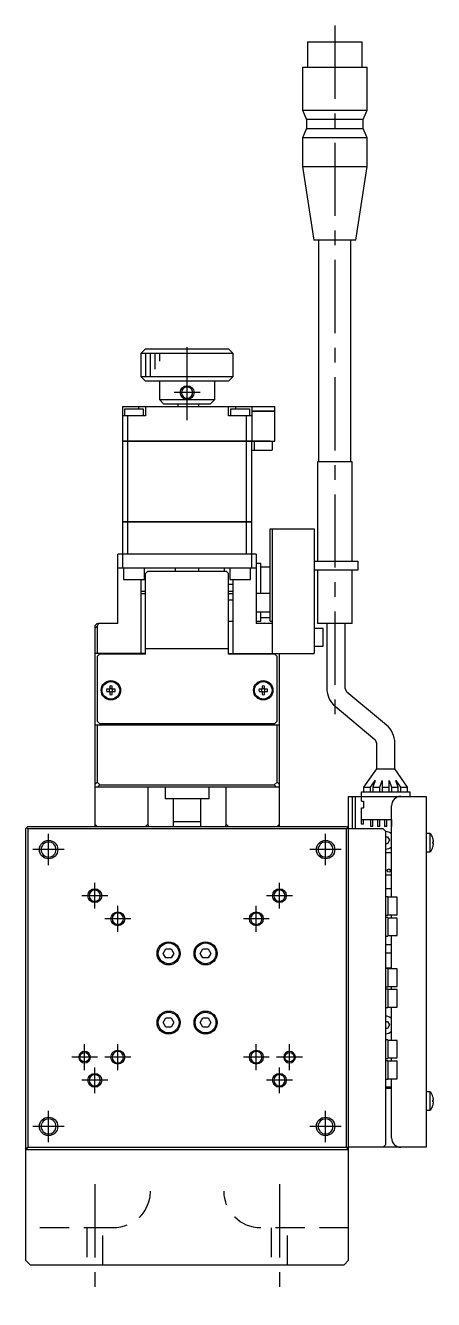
# Model space of a CAD drawing. Extents: x 0 to 826, y -8 to 703.
# Drawn here: x 304.9 to 393.3, y 2.5 to 278.6 of the extents above; entities that cross this region are included whole.
import ezdxf

# ---------------------------------------------------------------- set-up
doc = ezdxf.new("R2010")
doc.units = 0
doc.header["$LTSCALE"] = 0.5
doc.linetypes.add('CENTER', pattern=[50.8, 31.75, -6.35, 6.35, -6.35])
doc.linetypes.add('DASHED', pattern=[19.05, 12.7, -6.35])
for name, color, linetype in [('MSM_CENTER', 1, 'CENTER'), ('MSM_CONTINUOUS', 7, 'CONTINUOUS'), ('MSM_DASHED', 4, 'DASHED'), ('MSM_NARROW', 5, 'CONTINUOUS')]:
    doc.layers.add(name, color=color, linetype=linetype)

msp = doc.modelspace()

# ---------------------------------------------------------------- linework, layer by layer
at = {"layer": 'MSM_CENTER'}
for p, q in [((371.9, 278.55), (371.9, 127.45)), ((339.9, 193), (339.9, 211)), ((342.7, 199), (337.1, 199)), ((309.9, 96.6), (309.9, 103.4)), ((369.9, 96.6), (369.9, 103.4)), ((313.3, 100), (306.5, 100)), ((373.3, 100), (366.5, 100)), ((319.9, 87.2), (319.9, 92.8)), ((359.9, 87.2), (359.9, 92.8)), ((322.7, 90), (317.1, 90)), ((362.7, 90), (357.1, 90)), ((324.9, 82.2), (324.9, 87.8)), ((354.9, 82.2), (354.9, 87.8)), ((327.7, 85), (322.1, 85)), ((357.7, 85), (352.1, 85)), ((317.7, 52.2), (317.7, 57.8)), ((324.9, 52.2), (324.9, 57.8)), ((354.9, 52.2), (354.9, 57.8)), ((362.1, 52.2), (362.1, 57.8)), ((320.5, 55), (314.9, 55)), ((319.9, 47.2), (319.9, 52.8)), ((327.7, 55), (322.1, 55)), ((357.7, 55), (352.1, 55)), ((364.9, 55), (359.3, 55)), ((359.9, 47.2), (359.9, 52.8)), ((322.7, 50), (317.1, 50)), ((362.7, 50), (357.1, 50)), ((309.9, 36.6), (309.9, 43.4)), ((369.9, 36.6), (369.9, 43.4)), ((313.3, 40), (306.5, 40)), ((373.3, 40), (366.5, 40)), ((319.9, 27.5), (319.9, 2.5)), ((359.9, 27.5), (359.9, 2.5))]:
    msp.add_line(p, q, dxfattribs=at)
at = {"layer": 'MSM_CONTINUOUS'}
for p, q in [((365.95, 275), (377.85, 275)), ((365.95, 275), (365.95, 269.5)), ((377.85, 269.5), (377.85, 275)), ((364.9, 269.5), (378.9, 269.5)), ((364.9, 269.5), (364.9, 260.2)), ((378.9, 260.2), (378.9, 269.5)), ((364.9, 260.2), (378.9, 260.2)), ((364.9, 260.2), (365.75, 258.2)), ((378.05, 258.2), (378.9, 260.2)), ((378.05, 258.2), (365.75, 258.2)), ((365.75, 258.2), (365.75, 256.2)), ((378.05, 256.2), (378.05, 258.2)), ((365.75, 256.2), (364.9, 254.2)), ((378.9, 254.2), (364.9, 254.2)), ((364.9, 254.2), (364.9, 248)), ((365.75, 256.2), (378.05, 256.2)), ((378.9, 254.2), (378.05, 256.2)), ((378.9, 248), (378.9, 254.2)), ((364.9, 248), (378.9, 248)), ((364.9, 248), (367.33, 232)), ((376.47, 232), (378.9, 248)), ((376.47, 232), (367.33, 232)), ((368.4, 232), (368.4, 184)), ((375.4, 184), (375.4, 232)), ((330.9, 208.5), (329.9, 207.5)), ((349.9, 207.5), (329.9, 207.5)), ((329.9, 207.5), (329.9, 202.5)), ((330.9, 208.5), (348.9, 208.5)), ((349.9, 207.5), (348.9, 208.5)), ((349.9, 202.5), (349.9, 207.5)), ((329.9, 202.5), (349.9, 202.5)), ((329.9, 202.5), (330.9, 201.5)), ((348.9, 201.5), (349.9, 202.5)), ((348.9, 201.5), (330.9, 201.5)), ((333.9, 201.5), (333.9, 197.5)), ((345.9, 197.5), (345.9, 201.5)), ((325.9, 196), (325.9, 161)), ((325.9, 196), (358.9, 196)), ((329.4, 196), (329.4, 195.5)), ((330.9, 196), (330.9, 194)), ((334.9, 196.5), (333.9, 197.5)), ((333.9, 197.5), (345.9, 197.5)), ((344.9, 196.5), (334.9, 196.5)), ((337.9, 196.5), (337.9, 196)), ((342.4, 196.5), (342.4, 196)), ((345.9, 197.5), (344.9, 196.5)), ((348.9, 194), (348.9, 196)), ((350.4, 196), (350.4, 195.5)), ((353.9, 196), (353.9, 188.5)), ((358.9, 195), (358.9, 196)), ((330.9, 194), (325.9, 194)), ((326.4, 194), (326.4, 195.5)), ((326.4, 195.5), (330.4, 195.5)), ((327.05, 164), (327.05, 194)), ((330.4, 195.5), (330.4, 194)), ((353.9, 194), (348.9, 194)), ((349.4, 194), (349.4, 195.5)), ((349.4, 195.5), (353.4, 195.5)), ((352.74, 164), (352.74, 194)), ((353.4, 195.5), (353.4, 194)), ((353.9, 195), (358.9, 195)), ((358.9, 194.99), (353.9, 194.99)), ((358.89, 195), (358.89, 194.99)), ((358.9, 188.5), (358.9, 194.99)), ((325.9, 188.5), (358.9, 188.5)), ((357.9, 188.49), (325.9, 188.49)), ((325.91, 188.5), (325.91, 188.49)), ((327.05, 188.5), (327.05, 188.49)), ((352.74, 188.5), (352.74, 188.49)), ((353.89, 188.5), (353.89, 188.49)), ((353.9, 161), (353.9, 188.49)), ((354.4, 188.49), (354.4, 186.5)), ((357.9, 188.5), (357.9, 188.49)), ((358.3, 188.5), (358.3, 186.5)), ((353.9, 186.5), (358.3, 186.5)), ((375.65, 184), (368.15, 184)), ((368.15, 184), (368.15, 162.5)), ((375.65, 162.5), (375.65, 184)), ((325.9, 171), (353.9, 171)), ((353.9, 170.99), (325.9, 170.99)), ((325.91, 171), (325.91, 170.99)), ((327.05, 171), (327.05, 170.99)), ((352.74, 171), (352.74, 170.99)), ((353.89, 171), (353.89, 170.99)), ((357.9, 149.5), (357.9, 169.5)), ((357.9, 169.5), (367.4, 169.5)), ((358.4, 142.5), (358.4, 169.5)), ((367.4, 169.5), (367.4, 142.5)), ((324.9, 149), (324.9, 164)), ((354.9, 164), (324.9, 164)), ((354.9, 164), (354.9, 149)), ((354.9, 161), (324.9, 161)), ((326.15, 161), (326.15, 158.5)), ((330.65, 158.5), (330.65, 161)), ((331.4, 160.3), (330.9, 159.8)), ((331.4, 160.3), (348.4, 160.3)), ((337.4, 160.3), (337.4, 161)), ((342.4, 161), (342.4, 160.3)), ((347.9, 161), (347.9, 160.3)), ((348.9, 159.8), (348.4, 160.3)), ((349.15, 161), (349.15, 158.5)), ((353.65, 158.5), (353.65, 161)), ((355.9, 162), (354.9, 162)), ((355.9, 155.5), (355.9, 162)), ((355.9, 161.25), (357.9, 161.25)), ((367.4, 162.5), (376.9, 162.5)), ((376.9, 160.5), (367.4, 160.5)), ((368.15, 160.5), (368.15, 149)), ((375.65, 149), (375.65, 160.5)), ((376.9, 162.5), (376.9, 160.5)), ((326.15, 158.5), (330.65, 158.5)), ((329.9, 158.5), (329.9, 142.3)), ((330.9, 142.3), (330.9, 159.8)), ((348.9, 142.3), (348.9, 159.8)), ((348.9, 157.5), (349.9, 157.5)), ((349.15, 158.5), (353.65, 158.5)), ((349.9, 142.3), (349.9, 158.5)), ((329.9, 156), (330.9, 156)), ((329.9, 155.5), (330.9, 155.5)), ((348.9, 156), (349.9, 156)), ((348.9, 155.5), (349.9, 155.5)), ((357.9, 155.5), (354.9, 155.5)), ((349.9, 154), (348.9, 154)), ((348.9, 149.5), (349.9, 149.5)), ((354.9, 151.5), (357.9, 151.5)), ((354.9, 149.5), (355.9, 149.5)), ((355.9, 149.5), (355.9, 151.5)), ((355.9, 150.25), (357.9, 150.25)), ((357.9, 149.5), (358.4, 149.5)), ((319.9, 148.5), (320.4, 149)), ((319.9, 148.5), (319.9, 105)), ((320.4, 148.39), (319.9, 147.89)), ((320.7, 149), (320.4, 148.39)), ((320.4, 149), (320.7, 149)), ((320.4, 148.39), (320.4, 142.5)), ((324.9, 149), (320.7, 149)), ((358.4, 149), (354.9, 149)), ((369.4, 147.9), (367.4, 147.9)), ((375.65, 149), (368.15, 149)), ((369.4, 144.1), (369.4, 147.9)), ((370.17, 149), (370.17, 134.9)), ((374.17, 134.9), (374.17, 149)), ((367.4, 144.1), (369.4, 144.1)), ((330.9, 142.5), (319.9, 142.5)), ((320.9, 142.3), (320.4, 141.8)), ((320.4, 141.8), (320.4, 127.8)), ((330.9, 142.3), (320.9, 142.3)), ((348.9, 143.5), (330.9, 143.5)), ((348.9, 142.5), (367.4, 142.5)), ((358.9, 142.3), (348.9, 142.3)), ((359.4, 141.8), (358.9, 142.3)), ((359.4, 127.8), (359.4, 141.8)), ((359.9, 105), (359.9, 142.5)), ((323.16, 135.42), (323.16, 134.74)), ((323.64, 134.74), (323.64, 135.42)), ((356.16, 135.42), (356.16, 134.74)), ((356.64, 134.74), (356.64, 135.42)), ((323.16, 134.74), (322.48, 134.74)), ((322.48, 134.26), (323.16, 134.26)), ((323.16, 134.26), (323.16, 133.58)), ((324.31, 134.74), (323.64, 134.74)), ((323.64, 134.26), (324.31, 134.26)), ((323.64, 133.58), (323.64, 134.26)), ((356.16, 134.74), (355.48, 134.74)), ((355.48, 134.26), (356.16, 134.26)), ((356.16, 134.26), (356.16, 133.58)), ((357.31, 134.74), (356.64, 134.74)), ((356.64, 133.58), (356.64, 134.26)), ((356.64, 134.26), (357.31, 134.26)), ((383.11, 126.93), (374.53, 134.13)), ((371.96, 131.07), (380.54, 123.87)), ((319.9, 127), (359.9, 127)), ((320.4, 127.8), (320.9, 127.3)), ((320.4, 127), (320.4, 114.61)), ((320.9, 127.3), (358.9, 127.3)), ((329.9, 127.3), (329.9, 127)), ((331.65, 127), (331.65, 127.3)), ((334.9, 127.3), (334.9, 127.2)), ((334.9, 127.2), (344.9, 127.2)), ((334.9, 127.2), (335.1, 127)), ((344.7, 127), (344.9, 127.2)), ((344.9, 127.2), (344.9, 127.3)), ((348.15, 127.3), (348.15, 127)), ((349.9, 127), (349.9, 127.3)), ((358.9, 127.3), (359.4, 127.8)), ((359.4, 114.61), (359.4, 127)), ((380.9, 123.1), (380.9, 117.5)), ((384.9, 117.5), (384.9, 123.1)), ((380.9, 117.5), (378.15, 113.5)), ((380.9, 117.5), (384.9, 117.5)), ((387.65, 113.5), (384.9, 117.5)), ((319.9, 114.11), (320.4, 114.61)), ((359.9, 113.5), (319.9, 113.5)), ((320.4, 114.61), (321.01, 114)), ((321.01, 114), (320.51, 113.5)), ((321.01, 114), (358.78, 114)), ((331.41, 113.5), (331.41, 105.5)), ((335.15, 113.5), (335.15, 111)), ((344.65, 111), (344.65, 113.5)), ((348.38, 105.5), (348.38, 113.5)), ((358.78, 114), (359.4, 114.61)), ((359.28, 113.5), (358.78, 114)), ((359.4, 114.61), (359.9, 114.11)), ((378.15, 113.5), (379.65, 113.5)), ((378.15, 113.5), (378.15, 112.5)), ((379.65, 113.5), (380.65, 114.95)), ((379.65, 112.5), (379.65, 113.5)), ((380.65, 114.95), (380.15, 113.5)), ((380.15, 113.5), (381.65, 113.5)), ((380.15, 113.5), (380.15, 112.5)), ((381.65, 113.5), (382.15, 114.95)), ((381.65, 112.5), (381.65, 113.5)), ((382.15, 114.95), (382.15, 112.5)), ((382.15, 113.5), (383.65, 113.5)), ((383.65, 114.95), (384.15, 113.5)), ((383.65, 112.5), (383.65, 114.95)), ((384.15, 113.5), (385.65, 113.5)), ((384.15, 113.5), (384.15, 112.5)), ((385.65, 113.5), (385.15, 114.95)), ((385.15, 114.95), (386.15, 113.5)), ((385.65, 112.5), (385.65, 113.5)), ((386.15, 113.5), (387.65, 113.5)), ((386.15, 113.5), (386.15, 112.5)), ((387.65, 112.5), (387.65, 113.5)), ((344.65, 111), (335.15, 111)), ((336.9, 111), (336.9, 105)), ((342.9, 105), (342.9, 111)), ((374.9, 11), (374.9, 111.5)), ((374.9, 111.5), (391.7, 111.5)), ((375.7, 104.5), (375.7, 111.5)), ((376.4, 104.5), (376.4, 111.5)), ((377.65, 112.5), (388.15, 112.5)), ((377.65, 110.5), (377.65, 112.5)), ((377.65, 110.5), (378.15, 110.5)), ((378.15, 110.5), (378.15, 109)), ((388.15, 112.5), (388.15, 111.5)), ((391.7, 111.5), (391.7, 35.5)), ((377.65, 109), (378.15, 109)), ((377.65, 105.5), (377.65, 109)), ((384.2, 89.65), (384.2, 109.5)), ((304.9, 104.5), (305.4, 105)), ((305.4, 105), (374.4, 105)), ((320.4, 105), (319.9, 105.5)), ((331.41, 105.5), (330.91, 105)), ((331.59, 105), (331.41, 105.5)), ((342.9, 106), (336.9, 106)), ((348.38, 105.5), (348.2, 105)), ((348.88, 105), (348.38, 105.5)), ((359.9, 105.5), (359.4, 105)), ((374.4, 105), (374.9, 104.5)), ((377.65, 106.5), (384.2, 106.5)), ((378.15, 105.5), (377.65, 105.5)), ((378.15, 105.5), (378.15, 106.5)), ((379.65, 106.5), (379.65, 105)), ((380.15, 105), (379.65, 105)), ((380.15, 105), (380.15, 106.5)), ((381.15, 106.5), (381.15, 105)), ((381.65, 105), (381.15, 105)), ((381.65, 105), (381.65, 106.5)), ((382.65, 106.5), (382.65, 105)), ((383.15, 105), (382.65, 105)), ((383.15, 105), (383.15, 106.5)), ((384.15, 106.5), (384.15, 105)), ((384.2, 105), (384.15, 105)), ((304.9, 104.5), (304.9, 11)), ((305.4, 104.5), (305.15, 104.75)), ((305.4, 104.5), (305.4, 35.5)), ((374.4, 104.5), (305.4, 104.5)), ((374.65, 104.75), (374.4, 104.5)), ((374.4, 35.5), (374.4, 104.5)), ((382.4, 104.5), (374.9, 104.5)), ((382.9, 104), (382.4, 104.5)), ((382.9, 104), (382.9, 36)), ((382.9, 102.75), (383.33, 102.75)), ((383.33, 102.75), (383.76, 102)), ((392.59, 103.5), (391.7, 103.5)), ((392.59, 99.5), (392.59, 103.5)), ((393.15, 102.43), (393.15, 102.45)), ((383.33, 101.25), (382.9, 101.25)), ((383.76, 102), (383.33, 101.25)), ((391.7, 99.5), (392.59, 99.5)), ((393.15, 101.7), (393.28, 101.7)), ((393.15, 101.3), (393.15, 101.7)), ((393.28, 101.3), (393.15, 101.3)), ((393.15, 100.55), (393.15, 100.57)), ((382.9, 99.35), (384.2, 99.35)), ((384.2, 94.44), (382.9, 94.44)), ((384.2, 91.5), (382.9, 91.5)), ((383.4, 89.75), (382.9, 89.75)), ((383.4, 89.75), (383.4, 85.75)), ((385.4, 89.65), (383.4, 89.65)), ((385.4, 85.85), (385.4, 89.65)), ((382.9, 85.75), (383.4, 85.75)), ((383.4, 85.85), (385.4, 85.85)), ((384.2, 85.15), (384.2, 85.85)), ((383.4, 85.25), (382.9, 85.25)), ((383.4, 85.25), (383.4, 81.25)), ((385.4, 85.15), (383.4, 85.15)), ((385.4, 81.35), (385.4, 85.15)), ((382.9, 81.25), (383.4, 81.25)), ((383.4, 81.35), (385.4, 81.35)), ((384.2, 74.15), (384.2, 81.35)), ((334.74, 77.5), (335.32, 78.5)), ((335.32, 76.5), (334.74, 77.5)), ((335.32, 78.5), (336.47, 78.5)), ((336.47, 78.5), (337.05, 77.5)), ((337.05, 77.5), (336.47, 76.5)), ((342.74, 77.5), (343.32, 78.5)), ((343.32, 76.5), (342.74, 77.5)), ((343.32, 78.5), (344.47, 78.5)), ((344.47, 78.5), (345.05, 77.5)), ((345.05, 77.5), (344.47, 76.5)), ((382.9, 79.42), (384.2, 79.42)), ((384.2, 77.54), (382.9, 77.54)), ((336.47, 76.5), (335.32, 76.5)), ((344.47, 76.5), (343.32, 76.5)), ((382.9, 74.34), (384.2, 74.34)), ((383.4, 74.25), (382.9, 74.25)), ((383.4, 74.25), (383.4, 70.25)), ((385.4, 74.15), (383.4, 74.15)), ((385.4, 70.35), (385.4, 74.15)), ((382.9, 70.25), (383.4, 70.25)), ((383.4, 69.75), (382.9, 69.75)), ((383.4, 70.35), (385.4, 70.35)), ((383.4, 69.75), (383.4, 65.75)), ((385.4, 69.65), (383.4, 69.65)), ((384.2, 69.65), (384.2, 70.35)), ((385.4, 65.85), (385.4, 69.65)), ((334.74, 62.5), (335.32, 63.5)), ((335.32, 63.5), (336.47, 63.5)), ((336.47, 63.5), (337.05, 62.5)), ((342.74, 62.5), (343.32, 63.5)), ((343.32, 63.5), (344.47, 63.5)), ((344.47, 63.5), (345.05, 62.5)), ((382.9, 65.75), (383.4, 65.75)), ((383.4, 65.85), (385.4, 65.85)), ((384.2, 58.65), (384.2, 65.85)), ((335.32, 61.5), (334.74, 62.5)), ((336.47, 61.5), (335.32, 61.5)), ((337.05, 62.5), (336.47, 61.5)), ((343.32, 61.5), (342.74, 62.5)), ((344.47, 61.5), (343.32, 61.5)), ((345.05, 62.5), (344.47, 61.5)), ((382.9, 62.75), (383.33, 62.75)), ((383.33, 61.25), (382.9, 61.25)), ((383.33, 62.75), (383.76, 62)), ((383.76, 62), (383.33, 61.25)), ((383.4, 58.75), (382.9, 58.75)), ((383.4, 58.75), (383.4, 54.75)), ((385.4, 58.65), (383.4, 58.65)), ((385.4, 54.85), (385.4, 58.65)), ((382.9, 54.75), (383.4, 54.75)), ((383.4, 54.25), (382.9, 54.25)), ((383.4, 54.85), (385.4, 54.85)), ((383.4, 54.25), (383.4, 50.25)), ((385.4, 54.15), (383.4, 54.15)), ((384.2, 54.15), (384.2, 54.85)), ((385.4, 50.35), (385.4, 54.15)), ((382.9, 50.25), (383.4, 50.25)), ((383.4, 50.35), (385.4, 50.35)), ((384.2, 37.5), (384.2, 50.35)), ((384.2, 48.5), (382.9, 48.5)), ((384.2, 48.2), (382.9, 48.2)), ((392.59, 47.5), (391.7, 47.5)), ((392.59, 43.5), (392.59, 47.5)), ((393.15, 46.43), (393.15, 46.45)), ((393.15, 45.7), (393.28, 45.7)), ((393.15, 45.3), (393.15, 45.7)), ((393.28, 45.3), (393.15, 45.3)), ((393.15, 44.55), (393.15, 44.57)), ((391.7, 43.5), (392.59, 43.5)), ((382.4, 35.5), (382.9, 36)), ((305.4, 35), (304.9, 35.5)), ((304.9, 35), (374.9, 35)), ((305.15, 35.25), (305.4, 35.5)), ((305.4, 35.5), (374.4, 35.5)), ((374.4, 35.5), (374.65, 35.25)), ((374.9, 35.5), (374.4, 35)), ((391.7, 35.5), (374.9, 35.5)), ((304.9, 11), (305.9, 10)), ((305.9, 10), (373.9, 10)), ((373.9, 10), (374.9, 11))]:
    msp.add_line(p, q, dxfattribs=at)
at = {"layer": 'MSM_CONTINUOUS', "extrusion": (0, 0, -1)}
for centre, radius in [((-339.9, 199), 1.23), ((-309.9, 100), 1.62), ((-369.9, 100), 1.62), ((-319.9, 90), 1.23), ((-359.9, 90), 1.23), ((-324.9, 85), 1.23), ((-354.9, 85), 1.23), ((-324.9, 55), 1.23), ((-354.9, 55), 1.23), ((-319.9, 50), 1.23), ((-359.9, 50), 1.23), ((-309.9, 40), 1.62), ((-369.9, 40), 1.62)]:
    msp.add_circle(centre, radius, dxfattribs=at)
at = {"layer": 'MSM_CONTINUOUS'}
for centre, radius in [((323.4, 134.5), 2.1), ((323.4, 134.5), 1.9), ((356.4, 134.5), 2.1), ((356.4, 134.5), 1.9), ((383.6, 95.44), 0.35), ((335.9, 77.5), 2.5), ((335.9, 77.5), 2.25), ((343.9, 77.5), 2.5), ((343.9, 77.5), 2.25), ((335.9, 62.5), 2.5), ((335.9, 62.5), 2.25), ((343.9, 62.5), 2.5), ((343.9, 62.5), 2.25), ((317.7, 55), 1.01), ((362.1, 55), 1.01)]:
    msp.add_circle(centre, radius, dxfattribs=at)
for centre, radius, start, end in [((323.4, 134.5), 0.95, 75.3667, 104.6333), ((356.4, 134.5), 0.95, 75.3667, 104.6333), ((323.4, 134.5), 0.95, 165.3667, 194.6333), ((323.4, 134.5), 0.365, 138.8496, 221.1504), ((323.4, 134.5), 0.365, 48.8496, 131.1504), ((323.4, 134.5), 0.365, 228.8496, 311.1504), ((323.4, 134.5), 0.95, 255.3667, 284.6333), ((323.4, 134.5), 0.365, 318.8496, 41.1504), ((323.4, 134.5), 0.95, 345.3667, 14.6333), ((356.4, 134.5), 0.95, 165.3667, 194.6333), ((356.4, 134.5), 0.365, 138.8496, 221.1504), ((356.4, 134.5), 0.365, 48.8496, 131.1504), ((356.4, 134.5), 0.365, 228.8496, 311.1504), ((356.4, 134.5), 0.95, 255.3667, 284.6333), ((356.4, 134.5), 0.365, 318.8496, 41.1504), ((356.4, 134.5), 0.95, 345.3667, 14.6333), ((375.17, 134.9), 5, 180, 230), ((375.17, 134.9), 1, 180, 230), ((379.9, 123.1), 5, 0, 50), ((379.9, 123.1), 1, 0, 50), ((386.2, 109.5), 2, 90, 180), ((382.9, 102), 1.9, 46.8264, 90), ((390.1, 101.5), 3.2, 17.27, 38.6822), ((390.1, 101.5), 3.19, 3.5903, 16.9053), ((382.9, 102), 1.9, 270, 313.1736), ((390.1, 101.5), 3.2, 321.3178, 342.73), ((390.1, 101.5), 3.19, 343.0947, 356.4097), ((382.9, 62), 1.9, 46.8264, 90), ((382.9, 62), 1.9, 270, 313.1736), ((390.1, 45.5), 3.2, 17.27, 38.6822), ((390.1, 45.5), 3.2, 321.3178, 342.73), ((390.1, 45.5), 3.19, 3.5903, 16.9053), ((390.1, 45.5), 3.19, 343.0947, 356.4097), ((386.2, 37.5), 2, 180, 270)]:
    msp.add_arc(centre, radius, start, end, dxfattribs=at)
at = {"layer": 'MSM_DASHED'}
for p, q in [((323.9, 18), (304.9, 18)), ((318.15, 18), (318.15, 10)), ((321.65, 10), (321.65, 18)), ((374.9, 18), (355.9, 18)), ((358.15, 18), (358.15, 10)), ((361.65, 10), (361.65, 18))]:
    msp.add_line(p, q, dxfattribs=at)
at = {"layer": 'MSM_DASHED', "extrusion": (0, 0, -1)}
for centre, start, end in [((-323.9, 26), 180, 270), ((-355.9, 26), 270, 0)]:
    msp.add_arc(centre, 8, start, end, dxfattribs=at)
at = {"layer": 'MSM_NARROW'}
for p, q in [((330.9, 207.5), (330.9, 202.5)), ((331.9, 207.5), (331.9, 202.5)), ((332.9, 207.5), (332.9, 204.1)), ((333.9, 207.5), (333.9, 205.8))]:
    msp.add_line(p, q, dxfattribs=at)
for centre, radius in [((339.9, 199), 1.5), ((309.9, 100), 2), ((369.9, 100), 2), ((319.9, 90), 1.5), ((359.9, 90), 1.5), ((324.9, 85), 1.5), ((354.9, 85), 1.5), ((324.9, 55), 1.5), ((354.9, 55), 1.5), ((319.9, 50), 1.5), ((359.9, 50), 1.5), ((309.9, 40), 2), ((369.9, 40), 2)]:
    msp.add_circle(centre, radius, dxfattribs=at)
at = {"layer": 'MSM_NARROW', "extrusion": (0, 0, -1)}
for centre in [(-317.7, 55), (-362.1, 55)]:
    msp.add_circle(centre, 1.25, dxfattribs=at)

doc.saveas('drawing.dxf')
